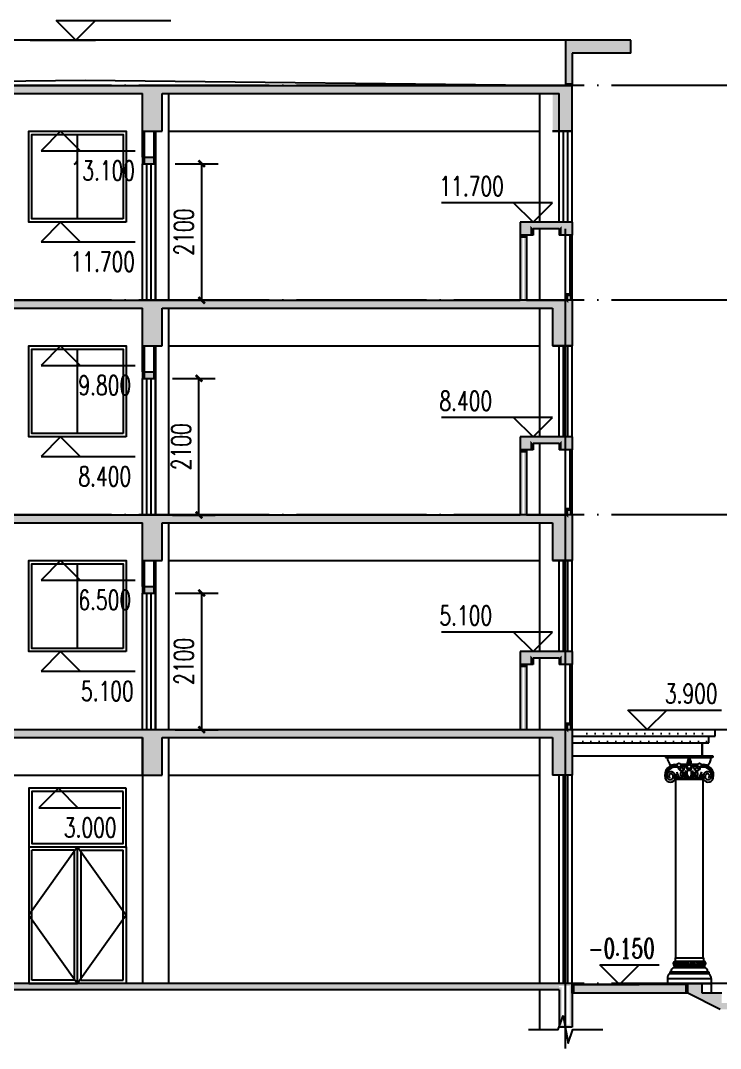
# Model space of a CAD drawing. Extents: x 5904849 to 6011887, y -826029 to -177002.
# Drawn here: x 5920110 to 5930864, y -704056 to -688256 of the extents above; entities that cross this region are included whole.
import ezdxf

# ---------------------------------------------------------------- set-up
doc = ezdxf.new("R2010")
doc.units = 0
doc.header["$LTSCALE"] = 1000
doc.header["$MEASUREMENT"] = 0
doc.linetypes.add('DOTE', pattern=[2.42, 2, -0.2, 0.02, -0.2])
doc.layers.get('0').update_dxf_attribs({"linetype": 'CONTINUOUS'})
doc.layers.get('Defpoints').update_dxf_attribs({"linetype": 'CONTINUOUS'})
for name, color, linetype in [('0chuang', 5, 'CONTINUOUS'), ('DIM_ELEV', 3, 'CONTINUOUS'), ('DIM_SYMB', 3, 'CONTINUOUS'), ('DOTE', 252, 'CONTINUOUS'), ('PUB_DIM', 3, 'CONTINUOUS'), ('PUB_HATCH', 8, 'CONTINUOUS'), ('PUB_TEXT', 7, 'CONTINUOUS'), ('PUB_WALL', 9, 'CONTINUOUS'), ('WALL', 2, 'CONTINUOUS'), ('WINDOW', 4, 'CONTINUOUS'), ('填充', 251, 'CONTINUOUS')]:
    doc.layers.add(name, color=color, linetype=linetype)
doc.styles.add('_TCH_DIM', font='SIMPLEX', dxfattribs={"bigfont": 'GBCBIG'})
doc.styles.add('_TCH_DIM_T3', font='SIMPLEX', dxfattribs={"width": 0.705882, "bigfont": 'GBCBIG'})
doc.styles.add('_TCH_LABEL', font='COMPLEX', dxfattribs={"bigfont": 'GBCBIG'})
doc.dimstyles.new('_TCH_ARCH&&100', dxfattribs={"dimtxt": 297.5, "dimasz": 100, "dimexe": 250, "dimexo": 300, "dimgap": 126.25, "dimtad": 1, "dimdec": 0, "dimzin": 0, "dimdsep": 46, "dimtxsty": '_TCH_DIM_T3', "dimblk": 'ARCHTICK', "dimcen": 0.09, "dimclrt": 7, "dimazin": 2, "dimtfac": 1, "dimtdec": 0, "dimtix": 1, "dimtmove": 2, "dimatfit": 3, "dimfxl": 0, "dimtolj": 1, "dimtzin": 0, "dimarcsym": 0})

# ---------------------------------------------------------------- blocks, each defined once
blk = doc.blocks.new('_ArchTick')
at = {"color": 0, "linetype": 'ByBlock', "const_width": 0.4}
blk.add_lwpolyline([(-0.5, -0.5), (0.5, 0.5)], dxfattribs=at)
blk = doc.blocks.new('*D603')
at = {"layer": 'Defpoints', "color": 0}
for p in [(5922185, -697056), (5922894, -697056), (5922185, -699156)]:
    blk.add_point(p, dxfattribs=at)
at = {"layer": 'PUB_DIM', "color": 0, "lineweight": -2}
for p, q in [((5922485, -697056), (5923144, -697056)), ((5922894, -699156), (5922894, -697056)), ((5922485, -699156), (5923144, -699156))]:
    blk.add_line(p, q, dxfattribs=at)
at = {"layer": 'PUB_DIM', "color": 0, "lineweight": -2, "xscale": 100, "yscale": 100, "zscale": 100}
for p, rotation in [((5922894, -697056), 90), ((5922894, -699156), 270)]:
    blk.add_blockref('_ArchTick', p, dxfattribs=dict(at, rotation=rotation))
at = {"layer": 'PUB_DIM', "color": 7, "insert": (5922619, -698106), "char_height": 297.5, "attachment_point": 5, "rotation": 90, "style": '_TCH_DIM_T3'}
blk.add_mtext('\\A1;2100', dxfattribs=at)
blk = doc.blocks.new('*D604')
at = {"layer": 'Defpoints', "color": 0}
for p in [(5922144, -693756), (5922852, -693756), (5922144, -695856)]:
    blk.add_point(p, dxfattribs=at)
at = {"layer": 'PUB_DIM', "color": 0, "lineweight": -2}
for p, q in [((5922444, -693756), (5923102, -693756)), ((5922852, -695856), (5922852, -693756)), ((5922444, -695856), (5923102, -695856))]:
    blk.add_line(p, q, dxfattribs=at)
at = {"layer": 'PUB_DIM', "color": 0, "lineweight": -2, "xscale": 100, "yscale": 100, "zscale": 100}
for p, rotation in [((5922852, -693756), 90), ((5922852, -695856), 270)]:
    blk.add_blockref('_ArchTick', p, dxfattribs=dict(at, rotation=rotation))
at = {"layer": 'PUB_DIM', "color": 7, "insert": (5922577, -694806), "char_height": 297.5, "attachment_point": 5, "rotation": 90, "style": '_TCH_DIM_T3'}
blk.add_mtext('\\A1;2100', dxfattribs=at)
blk = doc.blocks.new('*D605')
at = {"layer": 'Defpoints', "color": 0}
for p in [(5922185, -690456), (5922894, -690456), (5922185, -692556)]:
    blk.add_point(p, dxfattribs=at)
at = {"layer": 'PUB_DIM', "color": 0, "lineweight": -2}
for p, q in [((5922485, -690456), (5923144, -690456)), ((5922894, -692556), (5922894, -690456)), ((5922485, -692556), (5923144, -692556))]:
    blk.add_line(p, q, dxfattribs=at)
at = {"layer": 'PUB_DIM', "color": 0, "lineweight": -2, "xscale": 100, "yscale": 100, "zscale": 100}
for p, rotation in [((5922894, -690456), 90), ((5922894, -692556), 270)]:
    blk.add_blockref('_ArchTick', p, dxfattribs=dict(at, rotation=rotation))
at = {"layer": 'PUB_DIM', "color": 7, "insert": (5922619, -691506), "char_height": 297.5, "attachment_point": 5, "rotation": 90, "style": '_TCH_DIM_T3'}
blk.add_mtext('\\A1;2100', dxfattribs=at)
blk = doc.blocks.new('$elev$00001590')
for p, q in [((-242, 1500, 0), (242, 1500, 0)), ((-242, 1500, 0), (-242, 1476, 0)), ((-242, 1476, 0), (-224, 1476, 0)), ((-224, 1476, 0), (-4, 1476, 0)), ((4, 1476, 0), (224, 1476, 0)), ((242, 1476, 0), (224, 1476, 0)), ((242, 1500, 0), (242, 1476, 0)), ((0, 1438, 0), (0, 1383, 0)), ((0, 1331, 0), (0, 1313, 0)), ((-146, 1191, 0), (147, 1191, 0)), ((-143, 1206, 0), (144, 1206, 0)), ((-139, 1190, 0), (-139, -1164, 0)), ((141, 1190, 0), (141, -1164, 0)), ((-144, -1206, 0), (-149, -1206, 0)), ((-139, -1164, 0), (-144, -1164, 0)), ((-144, -1164, 0), (-144, -1206, 0)), ((-144, -1206, 0), (145, -1206, 0)), ((-139, -1164, 0), (141, -1164, 0)), ((141, -1164, 0), (145, -1164, 0)), ((145, -1164, 0), (145, -1206, 0)), ((145, -1206, 0), (153, -1206, 0)), ((-200, -1346, 0), (-200, -1370, 0)), ((-187, -1346, 0), (-200, -1346, 0)), ((-187, -1346, 0), (188, -1346, 0)), ((-155, -1266, 0), (156, -1266, 0)), ((-155, -1266, 0), (-155, -1292, 0)), ((-155, -1266, 0), (-155, -1266, 0)), ((-155, -1292, 0), (156, -1292, 0)), ((155, -1266, 0), (156, -1266, 0)), ((156, -1266, 0), (156, -1292, 0)), ((156, -1292, 0), (156, -1292, 0)), ((156, -1292, 0), (156, -1292, 0)), ((188, -1346, 0), (188, -1346, 0)), ((188, -1346, 0), (202, -1346, 0)), ((202, -1346, 0), (202, -1370, 0)), ((-223, -1435, 0), (224, -1435, 0)), ((-223, -1435, 0), (-223, -1500, 0)), ((-200, -1370, 0), (202, -1370, 0)), ((224, -1435, 0), (224, -1500, 0)), ((-223, -1500, 0), (224, -1500, 0))]:
    blk.add_line(p, q)
for centre, major_axis, start_param, end_param in [((-98, 1485, 0), (0, 165), 1.626158, 2.352357), ((-36, 1496, 0), (0, 11.1), 1.231515, 3.197692), ((-25, 1447, 0), (0, 40.6), -0.628689, 0.331096), ((-11, 1471, 0), (0, 10.4), 3.375246, 5.654496), ((11, 1471, 0), (0, 10.4), 0.628689, 2.907939), ((25, 1447, 0), (0, 40.6), -0.331096, 0.628689), ((36, 1496, 0), (0, 11.1), 3.085493, 5.05167), ((98, 1485, 0), (0, 165), 3.930828, 4.657027), ((-141, 1240, 0), (0, 143), -0.153743, 1.832178), ((-136, 1230, 0), (0, 136), -0.128493, 1.722747), ((-105, 1375, 0), (0, 25), 4.712389, 10.995574), ((-56, 965, 0), (0, 419), -0.099826, 0.099826), ((-55, 1129, 0), (0, 243), -0.142951, 0.176328), ((3, 1356, 0), (0, 43), 0.931621, 3.071841), ((190, 1358, 0), (0, 280), 1.195524, 1.488794), ((0, 1357, 0), (0, 26), 4.712389, 10.995574), ((-52, 1377, 0), (0, 68.9), -1.476342, -0.737444), ((-44, 1426, 0), (0, 58.9), 4.557562, 5.357474), ((44, 1426, 0), (0, 58.9), 0.925711, 1.725624), ((52, 1377, 0), (0, 68.9), 0.737444, 1.476342), ((-3, 1356, 0), (0, 43), 3.211344, 5.351564), ((-190, 1358, 0), (0, 280), -1.488794, -1.195524), ((56, 965, 0), (0, 419), -0.099826, 0.099826), ((55, 1129, 0), (0, 243), -0.176328, 0.142951), ((105, 1375, 0), (0, 25), -1.570796, 4.712389), ((136, 1230, 0), (0, 136), 4.560439, 6.411679), ((141, 1240, 0), (0, 143), 4.451007, 6.436928), ((-195, 1220, 0), (0, 69.1), 1.832178, 5.952229), ((-191, 1236, 0), (0, 52.1), -0.330956, 3.010083), ((-142, 1237, 0), (0, 114), -0.296629, 1.342633), ((-69, 1279, 0), (0, 91.9), 1.703896, 2.463021), ((-13, 1319, 0), (0, 154), 1.778544, 2.396987), ((-73, 1356, 0), (0, 56.3), 1.643825, 3.032842), ((-78, 1296, 0), (0, 42.5), -0.743753, 0.743753), ((-78, 1329, 0), (0, 22.3), 1.987184, 4.296001), ((-63, 981, 0), (0, 382), -0.113047, 0.098894), ((-38, 1258, 0), (0, 66.4), 0.889141, 2.486817), ((-86, 1346, 0), (0, 50.2), 3.5159, 5.00547), ((-131, 1249, 0), (0, 91.9), 4.210863, 5.292356), ((134, 1274, 0), (0, 242), 1.509356, 1.826866), ((22, 1272, 0), (0, 80.2), 1.120444, 2.310956), ((-8, 1282, 0), (0, 21.2), -0.530735, 1.759459), ((42, 1272, 0), (0, 86.7), 1.507748, 2.446348), ((8, 1282, 0), (0, 21.2), 4.523727, 6.81392), ((-42, 1272, 0), (0, 86.7), 3.836837, 4.775437), ((-22, 1272, 0), (0, 80.2), 3.972229, 5.162741), ((63, 981, 0), (0, 382), -0.098894, 0.113047), ((86, 1346, 0), (0, 50.2), 1.277715, 2.767285), ((-134, 1274, 0), (0, 242), 4.456319, 4.773829), ((78, 1296, 0), (0, 42.5), -0.743753, 0.743753), ((131, 1249, 0), (0, 91.9), 0.990829, 2.072322), ((78, 1329, 0), (0, 22.3), 1.987184, 4.296001), ((38, 1258, 0), (0, 66.4), 3.796368, 5.394044), ((73, 1356, 0), (0, 56.3), 3.250343, 4.63936), ((13, 1319, 0), (0, 154), 3.886199, 4.504641), ((69, 1279, 0), (0, 91.9), 3.820165, 4.579289), ((142, 1237, 0), (0, 114), -1.342633, 0.296629), ((195, 1220, 0), (0, 69.1), 0.330956, 4.451007), ((191, 1236, 0), (0, 52.1), 3.273102, 6.614142), ((-188, 1233, 0), (0, 26.6), -0.512375, 2.726161), ((-192, 1223, 0), (0, 38.3), 3.010083, 5.770811), ((192, 1223, 0), (0, 38.3), 0.512375, 3.273102), ((188, 1233, 0), (0, 26.6), 3.557024, 6.79556), ((-137, -1239, 0), (0, 35.7), 0.448455, 2.438069), ((-101, -1210, 0), (0, 74.8), 1.685878, 2.419567), ((-72, -1185, 0), (0, 101), 1.789216, 2.520705), ((-71, -1195, 0), (0, 77.6), 1.720938, 2.725614), ((-50, -1195, 0), (0, 77.6), 1.720938, 2.725614), ((-33, -1195, 0), (0, 77.6), 1.720938, 2.725614), ((-14, -1195, 0), (0, 77.6), 1.720938, 2.725614), ((6, -1195, 0), (0, 77.6), 1.720938, 2.725614), ((24, -1195, 0), (0, 77.6), 1.720938, 2.725614), ((42, -1195, 0), (0, 77.6), 1.720938, 2.725614), ((63, -1195, 0), (0, 77.6), 1.720938, 2.725614), ((86, -1195, 0), (0, 77.6), 1.720938, 2.725614), ((105, -1195, 0), (0, 77.6), 1.720938, 2.725614), ((129, -1195, 0), (0, 77.6), 1.720938, 2.725614), ((151, -1195, 0), (0, 77.6), 1.720938, 2.725614), ((164, -1199, 0), (0, 70), 1.671424, 2.820273), ((191, -1181, 0), (0, 84.8), 1.880244, 2.66844), ((204, -1166, 0), (0, 87.4), 2.058954, 2.545087), ((144, -1237, 0), (0, 32.5), 3.612051, 5.915681), ((-146, -1344, 0), (0, 52.7), 0.212863, 1.606025), ((148, -1344, 0), (0, 52.7), 4.67716, 6.070323), ((-167, -1429, 0), (0, 73.7), 0.636006, 1.651851), ((168, -1429, 0), (0, 73.7), 4.631335, 5.647179)]:
    blk.add_ellipse(centre, major_axis=major_axis, ratio=0.765285, start_param=start_param, end_param=end_param)

msp = doc.modelspace()

# ---------------------------------------------------------------- hatches: boundary and pattern name
at = {"layer": 'PUB_WALL', "linetype": 'ByBlock'}
for points in [[(5929485.3, -688555.6), (5928485.3, -688555.6), (5928525.3, -688595.6), (5929485.3, -688595.6)], [(5928485.3, -688555.6), (5928485.3, -689255.6), (5928525.3, -689255.6), (5928525.3, -688595.6)], [(5929485.3, -688755.6), (5929485.3, -688555.6), (5929445.3, -688555.6), (5929445.3, -688755.6)], [(5929485.3, -688755.6), (5928585.3, -688755.6), (5928545.3, -688715.6), (5929485.3, -688715.6)], [(5928585.3, -688755.6), (5928585.3, -689255.6), (5928545.3, -689255.6), (5928545.3, -688715.6)], [(5919785.3, -689255.6), (5922185.3, -689255.6), (5922185.3, -689295.6), (5919785.3, -689295.6)], [(5919985.3, -689375.6), (5921985.3, -689375.6), (5922025.3, -689335.6), (5919945.3, -689335.6)], [(5921985.3, -689955.6), (5921985.3, -689375.6), (5922025.3, -689335.6), (5922025.3, -689955.6)], [(5922185.3, -689255.6), (5928585.3, -689255.6), (5928545.3, -689295.6), (5922185.3, -689295.6)], [(5922285.3, -689955.6), (5922285.3, -689375.6), (5922245.3, -689335.6), (5922245.3, -689955.6)], [(5922285.3, -689375.6), (5928385.3, -689375.6), (5928425.3, -689335.6), (5922245.3, -689335.6)], [(5928385.3, -689955.6), (5928385.3, -689375.6), (5928425.3, -689335.6), (5928425.3, -689955.6)], [(5928585.3, -689255.6), (5928485.3, -689255.6), (5928485.3, -689215.6), (5928585.3, -689215.6)], [(5928585.3, -689955.6), (5928585.3, -689255.6), (5928545.3, -689295.6), (5928545.3, -689955.6)], [(5921985.3, -689955.6), (5922285.3, -689955.6), (5922285.3, -689915.6), (5921985.3, -689915.6)], [(5928385.3, -689955.6), (5928585.3, -689955.6), (5928585.3, -689915.6), (5928385.3, -689915.6)], [(5921985.3, -690355.6), (5922185.3, -690355.6), (5922185.3, -690395.6), (5921985.3, -690395.6)], [(5921985.3, -690355.6), (5921985.3, -690455.6), (5922025.3, -690455.6), (5922025.3, -690355.6)], [(5921985.3, -690455.6), (5922185.3, -690455.6), (5922185.3, -690415.6), (5921985.3, -690415.6)], [(5922185.3, -690355.6), (5922185.3, -690455.6), (5922145.3, -690455.6), (5922145.3, -690355.6)], [(5928585.3, -691355.6), (5927785.3, -691355.6), (5927825.3, -691395.6), (5928545.3, -691395.6)], [(5927785.3, -691355.6), (5927785.3, -691555.6), (5927825.3, -691555.6), (5927825.3, -691395.6)], [(5928585.3, -691355.6), (5928585.3, -691555.6), (5928545.3, -691555.6), (5928545.3, -691395.6)], [(5927985.3, -691555.6), (5927785.3, -691555.6), (5927785.3, -691515.6), (5927985.3, -691515.6)], [(5927785.3, -691555.6), (5927785.3, -692555.6), (5927825.3, -692595.6), (5927825.3, -691555.6)], [(5927885.3, -691555.6), (5927785.3, -691555.6), (5927785.3, -691595.6), (5927885.3, -691595.6)], [(5927885.3, -691555.6), (5927885.3, -692555.6), (5927845.3, -692595.6), (5927845.3, -691555.6)], [(5928385.3, -691455.6), (5927985.3, -691455.6), (5927945.3, -691415.6), (5928425.3, -691415.6)], [(5927985.3, -691455.6), (5927985.3, -691555.6), (5927945.3, -691555.6), (5927945.3, -691415.6)], [(5928385.3, -691455.6), (5928385.3, -691555.6), (5928425.3, -691555.6), (5928425.3, -691415.6)], [(5928585.3, -691555.6), (5928385.3, -691555.6), (5928385.3, -691515.6), (5928585.3, -691515.6)], [(5928485.3, -692555.6), (5928485.3, -692455.6), (5928525.3, -692455.6), (5928525.3, -692595.6)], [(5928485.3, -692455.6), (5928585.3, -692455.6), (5928585.3, -692495.6), (5928485.3, -692495.6)], [(5928585.3, -692555.6), (5928585.3, -692455.6), (5928545.3, -692455.6), (5928545.3, -692555.6)], [(5919785.3, -692555.6), (5922185.3, -692555.6), (5922185.3, -692595.6), (5919785.3, -692595.6)], [(5919785.3, -692675.6), (5921985.3, -692675.6), (5922025.3, -692635.6), (5919785.3, -692635.6)], [(5921985.3, -693255.6), (5921985.3, -692675.6), (5922025.3, -692635.6), (5922025.3, -693255.6)], [(5922185.3, -692555.6), (5927785.3, -692555.6), (5927825.3, -692595.6), (5922185.3, -692595.6)], [(5922285.3, -692675.6), (5927835.3, -692675.6), (5927835.3, -692635.6), (5922245.3, -692635.6)], [(5922285.3, -693255.6), (5922285.3, -692675.6), (5922245.3, -692635.6), (5922245.3, -693255.6)], [(5927835.3, -692675.6), (5928285.3, -692675.6), (5928325.3, -692635.6), (5927835.3, -692635.6)], [(5927885.3, -692555.6), (5928485.3, -692555.6), (5928525.3, -692595.6), (5927845.3, -692595.6)], [(5928285.3, -692675.6), (5928285.3, -693255.6), (5928325.3, -693255.6), (5928325.3, -692635.6)], [(5928585.3, -692555.6), (5928585.3, -693255.6), (5928545.3, -693255.6), (5928545.3, -692555.6)], [(5921985.3, -693255.6), (5922285.3, -693255.6), (5922285.3, -693215.6), (5921985.3, -693215.6)], [(5928585.3, -693255.6), (5928285.3, -693255.6), (5928285.3, -693215.6), (5928585.3, -693215.6)], [(5921985.3, -693655.6), (5922185.3, -693655.6), (5922185.3, -693695.6), (5921985.3, -693695.6)], [(5921985.3, -693655.6), (5921985.3, -693755.6), (5922025.3, -693755.6), (5922025.3, -693655.6)], [(5921985.3, -693755.6), (5922185.3, -693755.6), (5922185.3, -693715.6), (5921985.3, -693715.6)], [(5922185.3, -693655.6), (5922185.3, -693755.6), (5922145.3, -693755.6), (5922145.3, -693655.6)], [(5928585.3, -694655.6), (5927785.3, -694655.6), (5927825.3, -694695.6), (5928545.3, -694695.6)], [(5927785.3, -694655.6), (5927785.3, -694855.6), (5927825.3, -694855.6), (5927825.3, -694695.6)], [(5928385.3, -694755.6), (5927985.3, -694755.6), (5927945.3, -694715.6), (5928425.3, -694715.6)], [(5927985.3, -694755.6), (5927985.3, -694855.6), (5927945.3, -694855.6), (5927945.3, -694715.6)], [(5928385.3, -694755.6), (5928385.3, -694855.6), (5928425.3, -694855.6), (5928425.3, -694715.6)], [(5928585.3, -694655.6), (5928585.3, -694855.6), (5928545.3, -694855.6), (5928545.3, -694695.6)], [(5927985.3, -694855.6), (5927785.3, -694855.6), (5927785.3, -694815.6), (5927985.3, -694815.6)], [(5927785.3, -694855.6), (5927785.3, -695855.6), (5927825.3, -695895.6), (5927825.3, -694855.6)], [(5927885.3, -694855.6), (5927785.3, -694855.6), (5927785.3, -694895.6), (5927885.3, -694895.6)], [(5927885.3, -694855.6), (5927885.3, -695855.6), (5927845.3, -695895.6), (5927845.3, -694855.6)], [(5928585.3, -694855.6), (5928385.3, -694855.6), (5928385.3, -694815.6), (5928585.3, -694815.6)], [(5928485.3, -695855.6), (5928485.3, -695755.6), (5928525.3, -695755.6), (5928525.3, -695895.6)], [(5928485.3, -695755.6), (5928585.3, -695755.6), (5928585.3, -695795.6), (5928485.3, -695795.6)], [(5928585.3, -695855.6), (5928585.3, -695755.6), (5928545.3, -695755.6), (5928545.3, -695855.6)], [(5919785.3, -695855.6), (5922185.3, -695855.6), (5922185.3, -695895.6), (5919785.3, -695895.6)], [(5919785.3, -695975.6), (5921985.3, -695975.6), (5922025.3, -695935.6), (5919785.3, -695935.6)], [(5921985.3, -696555.6), (5921985.3, -695975.6), (5922025.3, -695935.6), (5922025.3, -696555.6)], [(5922185.3, -695855.6), (5927785.3, -695855.6), (5927825.3, -695895.6), (5922185.3, -695895.6)], [(5922285.3, -695975.6), (5927835.3, -695975.6), (5927835.3, -695935.6), (5922245.3, -695935.6)], [(5922285.3, -696555.6), (5922285.3, -695975.6), (5922245.3, -695935.6), (5922245.3, -696555.6)], [(5927835.3, -695975.6), (5928285.3, -695975.6), (5928325.3, -695935.6), (5927835.3, -695935.6)], [(5927885.3, -695855.6), (5928485.3, -695855.6), (5928525.3, -695895.6), (5927845.3, -695895.6)], [(5928285.3, -695975.6), (5928285.3, -696555.6), (5928325.3, -696555.6), (5928325.3, -695935.6)], [(5928585.3, -695855.6), (5928585.3, -696555.6), (5928545.3, -696555.6), (5928545.3, -695855.6)], [(5921985.3, -696555.6), (5922285.3, -696555.6), (5922285.3, -696515.6), (5921985.3, -696515.6)], [(5928585.3, -696555.6), (5928285.3, -696555.6), (5928285.3, -696515.6), (5928585.3, -696515.6)], [(5921985.3, -696955.6), (5922185.3, -696955.6), (5922185.3, -696995.6), (5921985.3, -696995.6)], [(5921985.3, -696955.6), (5921985.3, -697055.6), (5922025.3, -697055.6), (5922025.3, -696955.6)], [(5921985.3, -697055.6), (5922185.3, -697055.6), (5922185.3, -697015.6), (5921985.3, -697015.6)], [(5922185.3, -696955.6), (5922185.3, -697055.6), (5922145.3, -697055.6), (5922145.3, -696955.6)], [(5928585.3, -697955.6), (5927785.3, -697955.6), (5927825.3, -697995.6), (5928545.3, -697995.6)], [(5927785.3, -697955.6), (5927785.3, -698155.6), (5927825.3, -698155.6), (5927825.3, -697995.6)], [(5928385.3, -698055.6), (5927985.3, -698055.6), (5927945.3, -698015.6), (5928425.3, -698015.6)], [(5927985.3, -698055.6), (5927985.3, -698155.6), (5927945.3, -698155.6), (5927945.3, -698015.6)], [(5928385.3, -698055.6), (5928385.3, -698155.6), (5928425.3, -698155.6), (5928425.3, -698015.6)], [(5928585.3, -697955.6), (5928585.3, -698155.6), (5928545.3, -698155.6), (5928545.3, -697995.6)], [(5927985.3, -698155.6), (5927785.3, -698155.6), (5927785.3, -698115.6), (5927985.3, -698115.6)], [(5927785.3, -698155.6), (5927785.3, -699155.6), (5927825.3, -699195.6), (5927825.3, -698155.6)], [(5927885.3, -698155.6), (5927785.3, -698155.6), (5927785.3, -698195.6), (5927885.3, -698195.6)], [(5927885.3, -698155.6), (5927885.3, -699155.6), (5927845.3, -699195.6), (5927845.3, -698155.6)], [(5928585.3, -698155.6), (5928385.3, -698155.6), (5928385.3, -698115.6), (5928585.3, -698115.6)], [(5928485.3, -699155.6), (5928485.3, -699055.6), (5928525.3, -699055.6), (5928525.3, -699195.6)], [(5928485.3, -699055.6), (5928585.3, -699055.6), (5928585.3, -699095.6), (5928485.3, -699095.6)], [(5928585.3, -699155.6), (5928585.3, -699055.6), (5928545.3, -699055.6), (5928545.3, -699155.6)], [(5919785.3, -699155.6), (5922185.3, -699155.6), (5922185.3, -699195.6), (5919785.3, -699195.6)], [(5919785.3, -699275.6), (5921985.3, -699275.6), (5922025.3, -699235.6), (5919785.3, -699235.6)], [(5921985.3, -699855.6), (5921985.3, -699275.6), (5922025.3, -699235.6), (5922025.3, -699855.6)], [(5922185.3, -699155.6), (5927785.3, -699155.6), (5927825.3, -699195.6), (5922185.3, -699195.6)], [(5922285.3, -699275.6), (5927835.3, -699275.6), (5927835.3, -699235.6), (5922245.3, -699235.6)], [(5922285.3, -699855.6), (5922285.3, -699275.6), (5922245.3, -699235.6), (5922245.3, -699855.6)], [(5927835.3, -699275.6), (5928285.3, -699275.6), (5928325.3, -699235.6), (5927835.3, -699235.6)], [(5927885.3, -699155.6), (5928485.3, -699155.6), (5928525.3, -699195.6), (5927845.3, -699195.6)], [(5928285.3, -699275.6), (5928285.3, -699855.6), (5928325.3, -699855.6), (5928325.3, -699235.6)], [(5928585.3, -699155.6), (5928585.3, -699855.6), (5928545.3, -699855.6), (5928545.3, -699155.6)], [(5921985.3, -699855.6), (5922285.3, -699855.6), (5922285.3, -699815.6), (5921985.3, -699815.6)], [(5928585.3, -699855.6), (5928285.3, -699855.6), (5928285.3, -699815.6), (5928585.3, -699815.6)], [(5928585.3, -703055.6), (5919785.3, -703055.6), (5919825.3, -703095.6), (5928545.3, -703095.6)], [(5928585.3, -703055.6), (5928585.3, -703730.4), (5928545.3, -703730.4), (5928545.3, -703095.6)], [(5930361.7, -703070.6), (5928585.3, -703070.6), (5928585.3, -703110.6), (5930361.7, -703110.6)], [(5928585.3, -703205.6), (5928585.3, -703070.6), (5928625.3, -703070.6), (5928625.3, -703205.6)], [(5930361.7, -703205.6), (5930361.7, -703070.6), (5930321.7, -703070.6), (5930321.7, -703205.6)], [(5928385.3, -703155.6), (5919985.3, -703155.6), (5919945.3, -703115.6), (5928425.3, -703115.6)], [(5928385.3, -703155.6), (5928385.3, -703730.4), (5928425.3, -703730.4), (5928425.3, -703115.6)], [(5930361.7, -703205.6), (5928585.3, -703205.6), (5928585.3, -703165.6), (5930361.7, -703165.6)], [(5928585.3, -703730.4), (5928385.3, -703730.4), (5928385.3, -703690.4), (5928585.3, -703690.4)]]:
    msp.add_hatch(color=256, dxfattribs=at).paths.add_polyline_path(points)
at = {"layer": '填充', "linetype": 'ByBlock'}
h = msp.add_hatch(color=256, dxfattribs=at)
h.dxf.hatch_style = 1
h.paths.add_polyline_path([(5913485.3, -688555.6), (5912485.3, -688555.6), (5912485.3, -688755.6), (5913385.3, -688755.6), (5913385.3, -689255.6), (5913485.3, -689255.6)])
h.paths.add_polyline_path([(5913485.3, -689255.6), (5913385.3, -689255.6), (5913385.3, -689955.6), (5913485.3, -689955.6)])
h.paths.add_polyline_path([(5919785.3, -689255.6), (5913485.3, -689255.6), (5913485.3, -689955.6), (5913685.3, -689955.6), (5913685.3, -689375.6), (5917085.3, -689375.6), (5917085.3, -689955.6), (5917285.3, -689955.6), (5917285.3, -689375.6), (5919685.3, -689375.6), (5919685.3, -689955.6), (5919785.3, -689955.6)])
h.paths.add_polyline_path([(5922185.3, -689255.6), (5919785.3, -689255.6), (5919785.3, -689955.6), (5919985.3, -689955.6), (5919985.3, -689375.6), (5921985.3, -689375.6), (5921985.3, -689955.6), (5922185.3, -689955.6)])
h.paths.add_polyline_path([(5928385.3, -689255.6), (5922185.3, -689255.6), (5922185.3, -689955.6), (5922285.3, -689955.6), (5922285.3, -689375.6), (5928285.3, -689375.6), (5928285.3, -689955.6), (5928385.3, -689955.6)])
h.paths.add_polyline_path([(5928585.3, -689255.6), (5928385.3, -689255.6), (5928385.3, -689955.6), (5928585.3, -689955.6)])
h.paths.add_polyline_path([(5929485.3, -688555.6), (5928485.3, -688555.6), (5928485.3, -689255.6), (5928585.3, -689255.6), (5928585.3, -688755.6), (5929485.3, -688755.6)])
h = msp.add_hatch(color=256, dxfattribs=at)
h.dxf.hatch_style = 1
h.paths.add_polyline_path([(5922185.3, -690355.6), (5921985.3, -690355.6), (5921985.3, -690455.6), (5922185.3, -690455.6)])
h = msp.add_hatch(color=256, dxfattribs=at)
h.dxf.hatch_style = 1
h.paths.add_polyline_path([(5928585.3, -691355.6), (5927785.3, -691355.6), (5927785.3, -691555.6), (5927985.3, -691555.6), (5927985.3, -691455.6), (5928385.3, -691455.6), (5928385.3, -691555.6), (5928585.3, -691555.6)])
h = msp.add_hatch(color=256, dxfattribs=at)
h.dxf.hatch_style = 1
h.paths.add_polyline_path([(5913685.3, -692705.6), (5917085.3, -692705.6), (5917085.3, -693255.6), (5917285.3, -693255.6), (5917285.3, -692705.6), (5919685.3, -692705.6), (5919685.3, -693255.6), (5919785.3, -693255.6), (5919785.3, -692555.6), (5919685.3, -692555.6), (5919685.3, -692605.6), (5917285.3, -692605.6), (5917255.3, -692605.6), (5917113.9, -692605.6), (5917085.3, -692605.6), (5913585.3, -692605.6), (5913585.3, -692555.6), (5913485.3, -692555.6), (5913485.3, -693255.6), (5913685.3, -693255.6)])
h.paths.add_polyline_path([(5913485.3, -692555.6), (5913385.3, -692555.6), (5913385.3, -693155.6), (5913385.3, -693255.6), (5913485.3, -693255.6)])
h.paths.add_polyline_path([(5919985.3, -692675.6), (5921985.3, -692675.6), (5921985.3, -693255.6), (5922185.3, -693255.6), (5922185.3, -692555.6), (5919785.3, -692555.6), (5919785.3, -693255.6), (5919985.3, -693255.6)])
h.paths.add_polyline_path([(5919985.3, -693655.6), (5919785.3, -693655.6), (5919785.3, -693755.6), (5919985.3, -693755.6)])
h.paths.add_polyline_path([(5917285.3, -693655.6), (5917085.3, -693655.6), (5917085.3, -693755.6), (5917285.3, -693755.6)])
h.paths.add_polyline_path([(5922185.3, -693655.6), (5921985.3, -693655.6), (5921985.3, -693755.6), (5922185.3, -693755.6)])
h.paths.add_polyline_path([(5928485.3, -692555.6), (5922185.3, -692555.6), (5922185.3, -693255.6), (5922285.3, -693255.6), (5922285.3, -692675.6), (5928285.3, -692675.6), (5928285.3, -693255.6), (5928485.3, -693255.6)])
h.paths.add_polyline_path([(5928585.3, -692555.6), (5928485.3, -692555.6), (5928485.3, -693255.6), (5928585.3, -693255.6), (5928585.3, -693155.6)])
h = msp.add_hatch(color=256, dxfattribs=at)
h.dxf.hatch_style = 1
h.paths.add_polyline_path([(5928585.3, -697955.6), (5928385.3, -697955.6), (5928385.3, -698155.6), (5928585.3, -698155.6)])
h.paths.add_polyline_path([(5928385.3, -697955.6), (5927785.3, -697955.6), (5927785.3, -698155.6), (5927985.3, -698155.6), (5927985.3, -698055.6), (5928385.3, -698055.6)])
h.paths.add_polyline_path([(5928385.3, -694655.6), (5927785.3, -694655.6), (5927785.3, -694855.6), (5927985.3, -694855.6), (5927985.3, -694755.6), (5928385.3, -694755.6)])
h.paths.add_polyline_path([(5928585.3, -694655.6), (5928385.3, -694655.6), (5928385.3, -694855.6), (5928585.3, -694855.6)])
h = msp.add_hatch(color=256, dxfattribs=at)
h.dxf.hatch_style = 1
h.paths.add_polyline_path([(5913685.3, -696005.6), (5917085.3, -696005.6), (5917085.3, -696555.6), (5917285.3, -696555.6), (5917285.3, -696005.6), (5919685.3, -696005.6), (5919685.3, -696555.6), (5919785.3, -696555.6), (5919785.3, -695855.6), (5919685.3, -695855.6), (5919685.3, -695905.6), (5917285.3, -695905.6), (5917256.7, -695905.6), (5917118.6, -695905.6), (5917085.3, -695905.6), (5913585.3, -695905.6), (5913585.3, -695855.6), (5913485.3, -695855.6), (5913485.3, -696555.6), (5913685.3, -696555.6)])
h.paths.add_polyline_path([(5913485.3, -695855.6), (5913385.3, -695855.6), (5913385.3, -696455.6), (5913385.3, -696555.6), (5913485.3, -696555.6)])
h.paths.add_polyline_path([(5919985.3, -695975.6), (5921985.3, -695975.6), (5921985.3, -696555.6), (5922185.3, -696555.6), (5922185.3, -695855.6), (5919785.3, -695855.6), (5919785.3, -696555.6), (5919985.3, -696555.6)])
h.paths.add_polyline_path([(5919985.3, -696955.6), (5919785.3, -696955.6), (5919785.3, -697055.6), (5919985.3, -697055.6)])
h.paths.add_polyline_path([(5917285.3, -696955.6), (5917085.3, -696955.6), (5917085.3, -697055.6), (5917285.3, -697055.6)])
h.paths.add_polyline_path([(5922185.3, -696955.6), (5921985.3, -696955.6), (5921985.3, -697055.6), (5922185.3, -697055.6)])
h.paths.add_polyline_path([(5928485.3, -695855.6), (5922185.3, -695855.6), (5922185.3, -696555.6), (5922285.3, -696555.6), (5922285.3, -695975.6), (5928285.3, -695975.6), (5928285.3, -696555.6), (5928485.3, -696555.6)])
h.paths.add_polyline_path([(5928585.3, -695855.6), (5928485.3, -695855.6), (5928485.3, -696555.6), (5928585.3, -696555.6), (5928585.3, -696455.6)])
h = msp.add_hatch(color=256, dxfattribs=at)
h.dxf.hatch_style = 1
h.paths.add_polyline_path([(5917285.3, -700855.6), (5917085.3, -700855.6), (5917085.3, -700955.6), (5917285.3, -700955.6)])
h.paths.add_polyline_path([(5917285.3, -699305.6), (5919685.3, -699305.6), (5919685.3, -699855.6), (5919785.3, -699855.6), (5919785.3, -699155.6), (5919685.3, -699155.6), (5919685.3, -699205.6), (5917285.3, -699205.6), (5917261.8, -699205.6), (5917145.9, -699205.6), (5917085.3, -699205.6), (5913585.3, -699205.6), (5913585.3, -699155.6), (5913485.3, -699155.6), (5913485.3, -699855.6), (5913585.3, -699855.6), (5913685.3, -699855.6), (5913685.3, -699305.6), (5917085.3, -699305.6), (5917085.3, -699855.6), (5917285.3, -699855.6)])
h.paths.add_polyline_path([(5913485.3, -699155.6), (5913385.3, -699155.6), (5913385.3, -699855.6), (5913485.3, -699855.6)])
h.paths.add_polyline_path([(5922185.3, -699155.6), (5919785.3, -699155.6), (5919785.3, -699855.6), (5919985.3, -699855.6), (5919985.3, -699275.6), (5921985.3, -699275.6), (5921985.3, -699855.6), (5922185.3, -699855.6)])
h.paths.add_polyline_path([(5928485.3, -699155.6), (5922185.3, -699155.6), (5922185.3, -699855.6), (5922285.3, -699855.6), (5922285.3, -699275.6), (5928285.3, -699275.6), (5928285.3, -699855.6), (5928485.3, -699855.6)])
h.paths.add_polyline_path([(5928585.3, -699155.6), (5928485.3, -699155.6), (5928485.3, -699855.6), (5928585.3, -699855.6)])
at = {"layer": '填充'}
h = msp.add_hatch(dxfattribs=at)
h.set_pattern_fill('DOTS', color=0, scale=80)
h.set_pattern_definition([(0, (5425002, 212393.71), (63.5, 127), [0, -127])])
h.paths.add_polyline_path([(5930687.9, -699155.6), (5928693.3, -699155.6), (5928690.6, -699355.6), (5930685.3, -699355.6)])
at = {"layer": '填充', "linetype": 'ByBlock'}
h = msp.add_hatch(color=256, dxfattribs=at)
h.dxf.hatch_style = 1
h.paths.add_polyline_path([(5913385.3, -703355.6), (5912485.3, -703355.6), (5912485.3, -703455.6), (5913385.3, -703455.6)])
h.paths.add_polyline_path([(5919785.3, -703105.6), (5913585.3, -703105.6), (5913585.3, -703205.6), (5919785.3, -703205.6), (5919785.3, -703192.2)])
h.paths.add_polyline_path([(5922185.3, -703055.6), (5919985.3, -703055.6), (5919985.3, -703155.6), (5922185.3, -703155.6)])
h = msp.add_hatch(color=256, dxfattribs=at)
h.dxf.hatch_style = 1
h.paths.add_polyline_path([(5928385.3, -703055.6), (5922185.3, -703055.6), (5922185.3, -703155.6), (5928385.3, -703155.6)])
h.paths.add_polyline_path([(5930585.3, -703070.6), (5928585.3, -703070.6), (5928585.3, -703205.6), (5930361.7, -703205.6), (5930861.7, -703455.6), (5931785.3, -703455.6), (5931785.3, -703355.6), (5930885.3, -703355.6), (5930885.3, -703205.6), (5930585.3, -703205.6)])

# ---------------------------------------------------------------- linework, layer by layer
for p, q in [((5928485.3, -688555.6), (5913485.3, -688555.6)), ((5913485.3, -689255.6), (5921104.2, -689171.7)), ((5921104.2, -689171.7), (5928485.3, -689255.6)), ((5922385.3, -689375.6), (5922385.3, -692555.6)), ((5928085.3, -689375.6), (5928085.3, -691355.6)), ((5922385.3, -689955.6), (5928085.3, -689955.6)), ((5928285.3, -689955.6), (5928585.3, -689955.6)), ((5928085.3, -691455.6), (5928085.3, -692555.6)), ((5922385.3, -692675.6), (5922385.3, -695855.6)), ((5928085.3, -692675.6), (5928085.3, -694655.6)), ((5922385.3, -693255.6), (5928085.3, -693255.6)), ((5928285.3, -693255.6), (5928585.3, -693255.6)), ((5928085.3, -694755.6), (5928085.3, -695855.6)), ((5922385.3, -695975.6), (5922385.3, -699155.6)), ((5928085.3, -695975.6), (5928085.3, -697955.6)), ((5922385.3, -696555.6), (5928085.3, -696555.6)), ((5928285.3, -696555.6), (5928585.3, -696555.6)), ((5928085.3, -698055.6), (5928085.3, -699155.6)), ((5921985.3, -699275.6), (5921985.3, -703055.6)), ((5922385.3, -699275.6), (5922385.3, -703055.6)), ((5928085.3, -699275.6), (5928085.3, -703055.6)), ((5919985.3, -699855.6), (5921985.3, -699855.6)), ((5922385.3, -699855.6), (5928085.3, -699855.6)), ((5928085.3, -703155.6), (5928085.3, -703764.8))]:
    msp.add_line(p, q)
at = {"linetype": 'ByBlock'}
for p, q in [((5928585.3, -699155.6), (5930785.3, -699155.6)), ((5928585.3, -699255.6), (5930785.3, -699255.6)), ((5930685.3, -699355.6), (5930685.3, -699255.6)), ((5930785.3, -699255.6), (5930785.3, -699155.6)), ((5928585.3, -699355.6), (5930685.3, -699355.6)), ((5930585.3, -699555.6), (5930585.3, -699355.6)), ((5930585.3, -699355.6), (5930585.3, -699555.6)), ((5928585.3, -699555.6), (5930185.3, -699555.6))]:
    msp.add_line(p, q, dxfattribs=at)
for points in [[(5921735.3, -691355.6), (5920235.3, -691355.6), (5920235.3, -689955.6), (5921735.3, -689955.6)], [(5921735.3, -694655.6), (5920235.3, -694655.6), (5920235.3, -693255.6), (5921735.3, -693255.6)], [(5921735.3, -697955.6), (5920235.3, -697955.6), (5920235.3, -696555.6), (5921735.3, -696555.6)]]:
    msp.add_lwpolyline(points, close=True)
at = {"layer": '0chuang'}
for p, q in [((5920235.3, -700955.6), (5921735.3, -700955.6)), ((5920235.3, -700955.6), (5920235.3, -703055.6)), ((5920935.3, -701005.6), (5920285.3, -701005.6)), ((5920285.3, -703005.6), (5920285.3, -701005.6)), ((5920935.3, -701005.6), (5920935.3, -703005.6)), ((5920985.3, -703055.6), (5920985.3, -700955.6)), ((5920985.3, -703055.6), (5920985.3, -700955.6)), ((5921035.3, -701005.6), (5921685.3, -701005.6)), ((5921035.3, -701005.6), (5921035.3, -703005.6)), ((5921685.3, -703005.6), (5921685.3, -701005.6)), ((5921735.3, -700955.6), (5921735.3, -703055.6)), ((5920235.3, -703055.6), (5920985.3, -703055.6)), ((5920935.3, -703005.6), (5920285.3, -703005.6)), ((5921735.3, -703055.6), (5920985.3, -703055.6)), ((5921035.3, -703005.6), (5921685.3, -703005.6))]:
    msp.add_line(p, q, dxfattribs=at)
for points in [[(5921735.3, -700055.6), (5920235.3, -700055.6), (5920235.3, -700955.6), (5921735.3, -700955.6)], [(5921685.3, -700105.6), (5920285.3, -700105.6), (5920285.3, -700905.6), (5921685.3, -700905.6)]]:
    msp.add_lwpolyline(points, close=True, dxfattribs=at)
at = {"layer": 'DIM_ELEV'}
for p, q in [((5920959.5, -688555.6), (5920659.5, -688255.6)), ((5920659.5, -688255.6), (5922421.3, -688255.6)), ((5920959.5, -688555.6), (5921259.5, -688255.6)), ((5920259.5, -688555.6), (5921259.5, -688555.6)), ((5920725.7, -689955.6), (5920425.7, -690255.6)), ((5920725.7, -689955.6), (5921025.7, -690255.6)), ((5920425.7, -690255.6), (5921868.7, -690255.6)), ((5928284.2, -691055.6), (5926576, -691055.6)), ((5927984.2, -691355.6), (5927684.2, -691055.6)), ((5927984.2, -691355.6), (5928284.2, -691055.6)), ((5920725.7, -691355.6), (5920425.7, -691655.6)), ((5920725.7, -691355.6), (5921025.7, -691655.6)), ((5920425.7, -691655.6), (5921868.7, -691655.6)), ((5920725.7, -693255.6), (5920425.7, -693555.6)), ((5920725.7, -693255.6), (5921025.7, -693555.6)), ((5920425.7, -693555.6), (5921868.7, -693555.6)), ((5928284.2, -694355.6), (5926576, -694355.6)), ((5927984.2, -694655.6), (5927684.2, -694355.6)), ((5927984.2, -694655.6), (5928284.2, -694355.6)), ((5920725.7, -694655.6), (5920425.7, -694955.6)), ((5920725.7, -694655.6), (5921025.7, -694955.6)), ((5920425.7, -694955.6), (5921868.7, -694955.6)), ((5920725.7, -696555.6), (5920425.7, -696855.6)), ((5920725.7, -696555.6), (5921025.7, -696855.6)), ((5920425.7, -696855.6), (5921868.7, -696855.6)), ((5928284.2, -697655.6), (5926576, -697655.6)), ((5927984.2, -697955.6), (5927684.2, -697655.6)), ((5927984.2, -697955.6), (5928284.2, -697655.6)), ((5920725.7, -697955.6), (5920425.7, -698255.6)), ((5920725.7, -697955.6), (5921025.7, -698255.6)), ((5920425.7, -698255.6), (5921868.7, -698255.6)), ((5929738.8, -699155.6), (5929438.8, -698855.6)), ((5929438.8, -698855.6), (5930881.2, -698855.6)), ((5929738.8, -699155.6), (5930038.8, -698855.6)), ((5920692, -700055.6), (5920392, -700355.6)), ((5920692, -700055.6), (5920992, -700355.6)), ((5920392, -700355.6), (5921645.9, -700355.6)), ((5929013.4, -702770.6), (5929922, -702770.6)), ((5929313.4, -703070.6), (5929013.4, -702770.6)), ((5929313.4, -703070.6), (5929613.4, -702770.6)), ((5928613.4, -703070.6), (5929613.4, -703070.6))]:
    msp.add_line(p, q, dxfattribs=at)
at = {"layer": 'DIM_SYMB'}
msp.add_lwpolyline([(5927914.9, -703764.8), (5928372.8, -703764.8), (5928449.2, -703554.8), (5928523.3, -703974.8), (5928597.8, -703764.8), (5929055.6, -703764.8)], dxfattribs=at)
at = {"layer": 'DOTE', "linetype": 'DOTE'}
for p, q in [((5931189.4, -689255.6), (5912622.6, -689255.6)), ((5931189.4, -692555.6), (5912622.6, -692555.6)), ((5931189.4, -695855.6), (5912622.6, -695855.6)), ((5931189.4, -699155.7), (5912622.6, -699155.6)), ((5931189.4, -703055.6), (5912622.6, -703055.6))]:
    msp.add_line(p, q, dxfattribs=at)
at = {"layer": 'DOTE', "linetype": 'DOTE', "ltscale": 3000}
msp.add_line((5928485.3, -704055.6), (5928485.3, -691455.6), dxfattribs=at)
at = {"layer": 'PUB_HATCH'}
msp.add_line((5920985.3, -703005.6), (5920985.3, -701005.6), dxfattribs=at)
at = {"layer": 'PUB_HATCH', "const_width": 0.01, "flags": 128}
msp.add_lwpolyline([(5928585.3, -699555.6), (5929841.3, -700133.6), (5930049.6, -703055.6)], dxfattribs=at)
at = {"layer": 'WALL', "linetype": 'ByBlock'}
for p, q in [((5929485.3, -688555.6), (5928485.3, -688555.6)), ((5928485.3, -688555.6), (5928485.3, -689255.6)), ((5929485.3, -688755.6), (5929485.3, -688555.6)), ((5929485.3, -688755.6), (5928585.3, -688755.6)), ((5928585.3, -688755.6), (5928585.3, -689255.6)), ((5919785.3, -689255.6), (5922185.3, -689255.6)), ((5922185.3, -689255.6), (5928585.3, -689255.6)), ((5928585.3, -689255.6), (5928485.3, -689255.6)), ((5928585.3, -689955.6), (5928585.3, -689255.6)), ((5919985.3, -689375.6), (5921985.3, -689375.6)), ((5921985.3, -689955.6), (5921985.3, -689375.6)), ((5922285.3, -689955.6), (5922285.3, -689375.6)), ((5922285.3, -689375.6), (5928385.3, -689375.6)), ((5928385.3, -689955.6), (5928385.3, -689375.6)), ((5921985.3, -689955.6), (5922285.3, -689955.6)), ((5928385.3, -689955.6), (5928585.3, -689955.6)), ((5921985.3, -690355.6), (5922185.3, -690355.6)), ((5921985.3, -690355.6), (5921985.3, -690455.6)), ((5921985.3, -690455.6), (5922185.3, -690455.6)), ((5922185.3, -690355.6), (5922185.3, -690455.6)), ((5928585.3, -691355.6), (5927785.3, -691355.6)), ((5927785.3, -691355.6), (5927785.3, -691555.6)), ((5928585.3, -691355.6), (5928585.3, -691555.6)), ((5927785.3, -691555.6), (5927785.3, -692555.6)), ((5927885.3, -691555.6), (5927785.3, -691555.6)), ((5927985.3, -691555.6), (5927785.3, -691555.6)), ((5927885.3, -691555.6), (5927885.3, -692555.6)), ((5928385.3, -691455.6), (5927985.3, -691455.6)), ((5927985.3, -691455.6), (5927985.3, -691555.6)), ((5928385.3, -691455.6), (5928385.3, -691555.6)), ((5928585.3, -691555.6), (5928385.3, -691555.6)), ((5928485.3, -692555.6), (5928485.3, -692455.6)), ((5928485.3, -692455.6), (5928585.3, -692455.6)), ((5928585.3, -692555.6), (5928585.3, -692455.6)), ((5919785.3, -692555.6), (5922185.3, -692555.6)), ((5922185.3, -692555.6), (5927785.3, -692555.6)), ((5927885.3, -692555.6), (5928485.3, -692555.6)), ((5928585.3, -692555.6), (5928585.3, -693255.6)), ((5919785.3, -692675.6), (5921985.3, -692675.6)), ((5921985.3, -693255.6), (5921985.3, -692675.6)), ((5922285.3, -692675.6), (5927835.3, -692675.6)), ((5922285.3, -693255.6), (5922285.3, -692675.6)), ((5927835.3, -692675.6), (5928285.3, -692675.6)), ((5928285.3, -692675.6), (5928285.3, -693255.6)), ((5921985.3, -693255.6), (5922285.3, -693255.6)), ((5928585.3, -693255.6), (5928285.3, -693255.6)), ((5921985.3, -693655.6), (5922185.3, -693655.6)), ((5921985.3, -693655.6), (5921985.3, -693755.6)), ((5921985.3, -693755.6), (5922185.3, -693755.6)), ((5922185.3, -693655.6), (5922185.3, -693755.6)), ((5928585.3, -694655.6), (5927785.3, -694655.6)), ((5927785.3, -694655.6), (5927785.3, -694855.6)), ((5928585.3, -694655.6), (5928585.3, -694855.6)), ((5927785.3, -694855.6), (5927785.3, -695855.6)), ((5927885.3, -694855.6), (5927785.3, -694855.6)), ((5927985.3, -694855.6), (5927785.3, -694855.6)), ((5927885.3, -694855.6), (5927885.3, -695855.6)), ((5928385.3, -694755.6), (5927985.3, -694755.6)), ((5927985.3, -694755.6), (5927985.3, -694855.6)), ((5928385.3, -694755.6), (5928385.3, -694855.6)), ((5928585.3, -694855.6), (5928385.3, -694855.6)), ((5928485.3, -695855.6), (5928485.3, -695755.6)), ((5928485.3, -695755.6), (5928585.3, -695755.6)), ((5928585.3, -695855.6), (5928585.3, -695755.6)), ((5919785.3, -695855.6), (5922185.3, -695855.6)), ((5919785.3, -695975.6), (5921985.3, -695975.6)), ((5921985.3, -696555.6), (5921985.3, -695975.6)), ((5922185.3, -695855.6), (5927785.3, -695855.6)), ((5922285.3, -695975.6), (5927835.3, -695975.6)), ((5922285.3, -696555.6), (5922285.3, -695975.6)), ((5927835.3, -695975.6), (5928285.3, -695975.6)), ((5927885.3, -695855.6), (5928485.3, -695855.6)), ((5928285.3, -695975.6), (5928285.3, -696555.6)), ((5928585.3, -695855.6), (5928585.3, -696555.6)), ((5921985.3, -696555.6), (5922285.3, -696555.6)), ((5928585.3, -696555.6), (5928285.3, -696555.6)), ((5921985.3, -696955.6), (5922185.3, -696955.6)), ((5921985.3, -696955.6), (5921985.3, -697055.6)), ((5921985.3, -697055.6), (5922185.3, -697055.6)), ((5922185.3, -696955.6), (5922185.3, -697055.6)), ((5928585.3, -697955.6), (5927785.3, -697955.6)), ((5927785.3, -697955.6), (5927785.3, -698155.6)), ((5928585.3, -697955.6), (5928585.3, -698155.6)), ((5927785.3, -698155.6), (5927785.3, -699155.6)), ((5927885.3, -698155.6), (5927785.3, -698155.6)), ((5927985.3, -698155.6), (5927785.3, -698155.6)), ((5927885.3, -698155.6), (5927885.3, -699155.6)), ((5928385.3, -698055.6), (5927985.3, -698055.6)), ((5927985.3, -698055.6), (5927985.3, -698155.6)), ((5928385.3, -698055.6), (5928385.3, -698155.6)), ((5928585.3, -698155.6), (5928385.3, -698155.6)), ((5928485.3, -699155.6), (5928485.3, -699055.6)), ((5928485.3, -699055.6), (5928585.3, -699055.6)), ((5928585.3, -699155.6), (5928585.3, -699055.6)), ((5919785.3, -699155.6), (5922185.3, -699155.6)), ((5919785.3, -699275.6), (5921985.3, -699275.6)), ((5921985.3, -699855.6), (5921985.3, -699275.6)), ((5922185.3, -699155.6), (5927785.3, -699155.6)), ((5922285.3, -699275.6), (5927835.3, -699275.6)), ((5922285.3, -699855.6), (5922285.3, -699275.6)), ((5927835.3, -699275.6), (5928285.3, -699275.6)), ((5927885.3, -699155.6), (5928485.3, -699155.6)), ((5928285.3, -699275.6), (5928285.3, -699855.6)), ((5928585.3, -699155.6), (5928585.3, -699855.6)), ((5921985.3, -699855.6), (5922285.3, -699855.6)), ((5928585.3, -699855.6), (5928285.3, -699855.6)), ((5928585.3, -703055.6), (5919785.3, -703055.6)), ((5928585.3, -703055.6), (5928585.3, -703730.4)), ((5930361.7, -703070.6), (5928585.3, -703070.6)), ((5928585.3, -703205.6), (5928585.3, -703070.6)), ((5930361.7, -703205.6), (5930361.7, -703070.6)), ((5928385.3, -703155.6), (5919985.3, -703155.6)), ((5928385.3, -703155.6), (5928385.3, -703730.4)), ((5930361.7, -703205.6), (5928585.3, -703205.6)), ((5928585.3, -703730.4), (5928385.3, -703730.4))]:
    msp.add_line(p, q, dxfattribs=at)
at = {"layer": 'WALL'}
for p, q in [((5921985.3, -690355.6), (5921985.3, -689955.6)), ((5922185.3, -689955.6), (5922185.3, -690455.6)), ((5922185.3, -689955.6), (5922185.3, -692555.6)), ((5928585.3, -689955.6), (5928285.3, -689955.6)), ((5928585.3, -691355.6), (5928585.3, -691555.6)), ((5921985.3, -693655.6), (5921985.3, -693255.6)), ((5922185.3, -693255.6), (5922185.3, -693755.6)), ((5922185.3, -693255.6), (5922185.3, -693755.6)), ((5922185.3, -693255.6), (5922185.3, -695855.6)), ((5921985.3, -696955.6), (5921985.3, -696555.6)), ((5922185.3, -696555.6), (5922185.3, -697055.6)), ((5922185.3, -696555.6), (5922185.3, -697055.6)), ((5922185.3, -696555.6), (5922185.3, -699155.6)), ((5930585.3, -703205.6), (5930585.3, -703070.6)), ((5930861.7, -703455.6), (5930361.7, -703205.6)), ((5930885.3, -703205.6), (5930585.3, -703205.6))]:
    msp.add_line(p, q, dxfattribs=at)
at = {"layer": 'WALL', "const_width": 40}
for points in [[(5922005.3, -690355.6), (5922005.3, -689955.6)], [(5922165.3, -690355.6), (5922165.3, -689955.6)], [(5922005.3, -693655.6), (5922005.3, -693255.6)], [(5922165.3, -693655.6), (5922165.3, -693255.6)], [(5922005.3, -696955.6), (5922005.3, -696555.6)], [(5922165.3, -696955.6), (5922165.3, -696555.6)]]:
    msp.add_lwpolyline(points, dxfattribs=at)
at = {"layer": 'WINDOW'}
for p, q in [((5928385.3, -691355.6), (5928385.3, -689955.6)), ((5928451.3, -691355.6), (5928451.3, -689955.6)), ((5928519.3, -691355.6), (5928519.3, -689955.6)), ((5928585.3, -691355.6), (5928585.3, -689955.6)), ((5920985.3, -691305.6), (5920985.3, -690005.6)), ((5921985.3, -692555.6), (5921985.3, -690455.6)), ((5922051.3, -692555.6), (5922051.3, -690455.6)), ((5922119.3, -692555.6), (5922119.3, -690455.6)), ((5922185.3, -692555.6), (5922185.3, -690455.6)), ((5928385.3, -694655.6), (5928385.3, -693255.6)), ((5928451.3, -694655.6), (5928451.3, -693255.6)), ((5928519.3, -694655.6), (5928519.3, -693255.6)), ((5928585.3, -694655.6), (5928585.3, -693255.6)), ((5920985.3, -694605.6), (5920985.3, -693305.6)), ((5921985.3, -695855.6), (5921985.3, -693755.6)), ((5922051.3, -695855.6), (5922051.3, -693755.6)), ((5922119.3, -695855.6), (5922119.3, -693755.6)), ((5922185.3, -695855.6), (5922185.3, -693755.6)), ((5920985.3, -697905.6), (5920985.3, -696605.6)), ((5928385.3, -697955.6), (5928385.3, -696555.6)), ((5928451.3, -697955.6), (5928451.3, -696555.6)), ((5928519.3, -697955.6), (5928519.3, -696555.6)), ((5928585.3, -697955.6), (5928585.3, -696555.6)), ((5921985.3, -699155.6), (5921985.3, -697055.6)), ((5922051.3, -699155.6), (5922051.3, -697055.6)), ((5922119.3, -699155.6), (5922119.3, -697055.6)), ((5922185.3, -699155.6), (5922185.3, -697055.6)), ((5928385.3, -703055.6), (5928385.3, -699855.6)), ((5928451.3, -703055.6), (5928451.3, -699855.6)), ((5928519.3, -703055.6), (5928519.3, -699855.6)), ((5928585.3, -703055.6), (5928585.3, -699855.6))]:
    msp.add_line(p, q, dxfattribs=at)
at = {"layer": 'WINDOW', "color": 1}
for p, q in [((5920985.3, -700955.6), (5920235.3, -702005.6)), ((5920985.3, -700955.6), (5921735.3, -702005.6)), ((5920235.3, -702005.6), (5920985.3, -703055.6)), ((5921735.3, -702005.6), (5920985.3, -703055.6))]:
    msp.add_line(p, q, dxfattribs=at)
at = {"layer": 'WINDOW'}
for points in [[(5921685.3, -691305.6), (5920285.3, -691305.6), (5920285.3, -690005.6), (5921685.3, -690005.6)], [(5921685.3, -694605.6), (5920285.3, -694605.6), (5920285.3, -693305.6), (5921685.3, -693305.6)], [(5921685.3, -697905.6), (5920285.3, -697905.6), (5920285.3, -696605.6), (5921685.3, -696605.6)]]:
    msp.add_lwpolyline(points, close=True, dxfattribs=at)
at = {"layer": '填充', "color": 36, "linetype": 'ByBlock'}
for p, q in [((5928555.3, -692455.6), (5928555.3, -691555.6)), ((5928585.3, -692455.6), (5928585.3, -691555.6)), ((5928555.3, -695755.6), (5928555.3, -694855.6)), ((5928585.3, -695755.6), (5928585.3, -694855.6)), ((5928555.3, -699055.6), (5928555.3, -698155.6)), ((5928585.3, -699055.6), (5928585.3, -698155.6))]:
    msp.add_line(p, q, dxfattribs=at)
at = {"layer": '填充', "linetype": 'ByBlock'}
msp.add_line((5930720.9, -703055.6), (5930720.9, -703205.6), dxfattribs=at)

# ---------------------------------------------------------------- block references
at = {"layer": '填充', "linetype": 'ByBlock', "xscale": 1.499999999943653, "yscale": 1.166666669484996, "zscale": 1.499999999943653}
msp.add_blockref('$elev$00001590', (5930384.3, -701305.6, 0), dxfattribs=at)

# ---------------------------------------------------------------- texts
at = {"layer": 'PUB_TEXT', "width": 0.705882}
for s, style, p in [('13.100', '_TCH_DIM', (5920878.7, -690710.6)), ('11.700', '_TCH_DIM', (5926546, -690950.6)), ('11.700', '_TCH_DIM', (5920878.7, -692110.6)), ('9.800', '_TCH_DIM', (5920998.7, -694010.6)), ('8.400', '_TCH_DIM', (5926546, -694250.6)), ('8.400', '_TCH_DIM', (5920998.7, -695410.6)), ('6.500', '_TCH_DIM', (5920998.7, -697310.6)), ('5.100', '_TCH_DIM', (5926546, -697550.6)), ('5.100', '_TCH_DIM', (5921038.7, -698710.6)), ('3.900', '_TCH_DIM', (5930011.2, -698750.6)), ('3.000', '_TCH_DIM', (5920775.9, -700810.6)), ('-0.150', '_TCH_LABEL', (5928832, -702665.6))]:
    msp.add_text(s, height=297.5, dxfattribs=dict(at, style=style)).set_placement(p)

# ---------------------------------------------------------------- dimensions: what is measured, and where the dimension line sits
at = {"layer": 'PUB_DIM', "color": 0}
for p1, p2, picture, middle in [((5922185.3, -692555.6), (5922185.3, -690455.6), '*D605', (5922618.6, -691505.6)), ((5922143.8, -695855.6), (5922143.8, -693755.6), '*D604', (5922577.1, -694805.6)), ((5922185.3, -699155.6), (5922185.3, -697055.6), '*D603', (5922618.6, -698105.6))]:
    dim = msp.add_aligned_dim(p1=p1, p2=p2, distance=-708.3, dimstyle='_TCH_ARCH&&100', dxfattribs=at)
    dim.commit()
    dim.dimension.update_dxf_attribs({"geometry": picture, "text_midpoint": middle})

doc.saveas('drawing.dxf')
